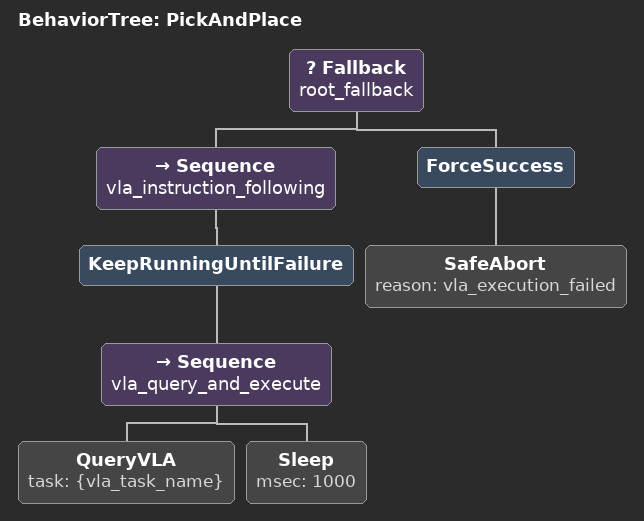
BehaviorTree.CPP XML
<?xml version="1.0" encoding="UTF-8"?>
<root BTCPP_format="4" main_tree_to_execute="PickAndPlace">
  <BehaviorTree ID="PickAndPlace">
    <Fallback name="root_fallback">

      <Sequence name="vla_instruction_following">
        <!-- ── Step 1: Initialize ─────────────────────────────────────── -->
        <!-- Move arm to the safe custom "vla_ready" starting pose once.   -->
        <!-- This unfolds the arm high above the table, providing a safe   -->
        <!-- initial posture that prevents collisions and enables IK       -->
        <!-- solvers to plan Cartesian moves smoothly.                     -->

        <!-- ── Step 2: Continuous VLA Instruction Loop ───────────────── -->
        <!-- Loops QueryVLA continuously. The arm stays exactly at its  -->
        <!-- last reached pose and queries the model again from there,  -->
        <!-- with no home/ready movements in between.                    -->
        <KeepRunningUntilFailure>
          <Sequence name="vla_query_and_execute">
            <QueryVLA task="{vla_task_name}" />
            <Sleep msec="1000" />
          </Sequence>
        </KeepRunningUntilFailure>
      </Sequence>

      <!-- ── Fallback Safe Abort ───────────────────────────────────── -->
      <ForceSuccess>
        <SafeAbort reason="vla_execution_failed" />
      </ForceSuccess>

    </Fallback>
  </BehaviorTree>
</root>
